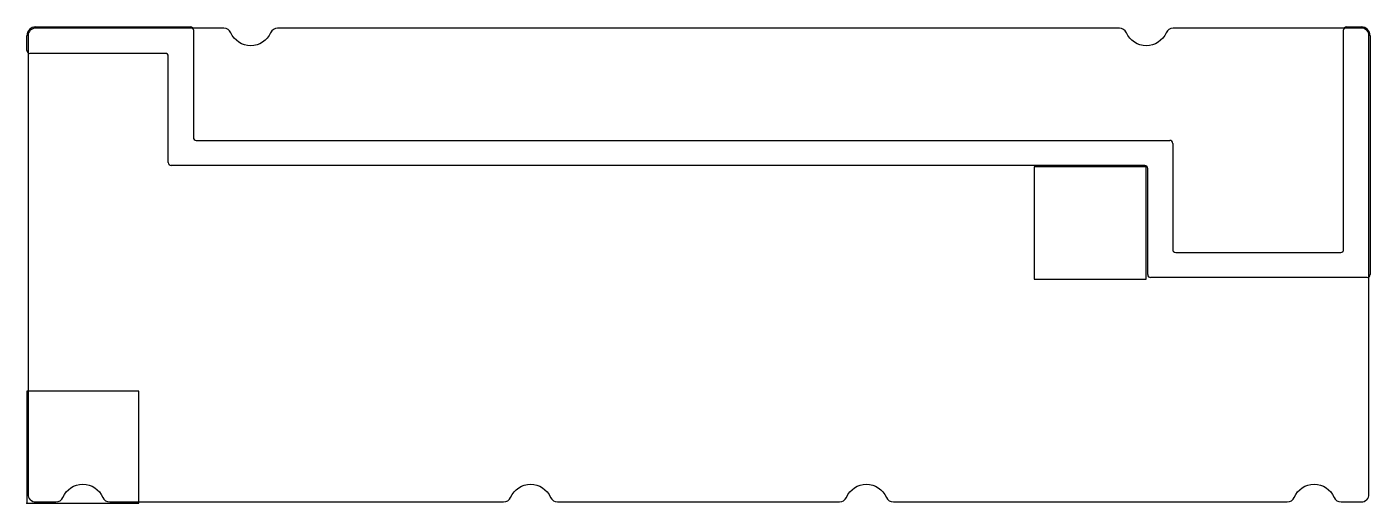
# Model space of a CAD drawing. Header units: millimetres. Extents: x 0 to 229, y 0 to 81.
import ezdxf

# ---------------------------------------------------------------- set-up
doc = ezdxf.new("R2010")
doc.units = ezdxf.units.MM
doc.layers.get('0').update_dxf_attribs({"linetype": 'CONTINUOUS'})

msp = doc.modelspace()

# ---------------------------------------------------------------- linework, layer by layer
for p, q in [((1.5, 80.96), (27.83, 80.96)), ((28.33, 80.46), (28.33, 62.16)), ((224.09, 43.11), (224.09, 80.46)), ((224.59, 80.96), (227.1, 80.96)), ((0, 76.95), (0, 79.46)), ((228.6, 79.46), (228.6, 38.85)), ((23.56, 76.45), (0.5, 76.45)), ((24.06, 57.9), (24.06, 75.95)), ((28.83, 61.66), (194.51, 61.66)), ((195.01, 61.16), (195.01, 43.11)), ((190.25, 57.4), (24.56, 57.4)), ((190.75, 38.85), (190.75, 56.9)), ((195.51, 42.61), (223.59, 42.61)), ((228.1, 38.35), (191.25, 38.35))]:
    msp.add_line(p, q)
msp.add_lwpolyline([(0.2, 1.5, 0.414214), (1.5, 0.2), (4.94, 0.2, 0.298217), (6.13, 0.98, -0.654654), (12.92, 0.98, 0.298217), (14.11, 0.2), (81.14, 0.2, 0.298217), (82.33, 0.98, -0.654654), (89.12, 0.98, 0.298217), (90.31, 0.2), (138.29, 0.2, 0.298217), (139.48, 0.98, -0.654654), (146.27, 0.98, 0.298217), (147.46, 0.2), (214.49, 0.2, 0.298217), (215.68, 0.98, -0.654654), (222.47, 0.98, 0.298217), (223.66, 0.2), (227.1, 0.2, 0.414214), (228.4, 1.5), (228.4, 79.46, 0.414214), (227.1, 80.76), (195.08, 80.76, 0.298217), (193.89, 79.98, -0.654654), (187.11, 79.98, 0.298217), (185.92, 80.76), (42.68, 80.76, 0.298217), (41.49, 79.98, -0.654654), (34.71, 79.98, 0.298217), (33.52, 80.76), (1.5, 80.76, 0.414213), (0.2, 79.46)], format="xyb", close=True)
for points in [[(171.45, 38.1), (190.5, 38.1), (190.5, 57.15), (171.45, 57.15)], [(0, 0), (19.05, 0), (19.05, 19.05), (0, 19.05)]]:
    msp.add_lwpolyline(points, close=True)
for centre, radius, start, end in [((1.5, 79.46), 1.5, 90, 180), ((27.83, 80.46), 0.5, 0, 90), ((224.59, 80.46), 0.5, 90, 180), ((227.1, 79.46), 1.5, 0, 90), ((0.5, 76.95), 0.5, 180, 270), ((23.56, 75.95), 0.5, 0, 90), ((28.83, 62.16), 0.5, 180, 270), ((194.51, 61.16), 0.5, 0, 90), ((24.56, 57.9), 0.5, 180, 270), ((190.25, 56.9), 0.5, 0, 90), ((195.51, 43.11), 0.5, 180, 270), ((223.59, 43.11), 0.5, 270, 360), ((191.25, 38.85), 0.5, 180, 270), ((228.1, 38.85), 0.5, 270, 360)]:
    msp.add_arc(centre, radius, start, end)
msp.add_point((0, 0))

doc.saveas('drawing.dxf')
